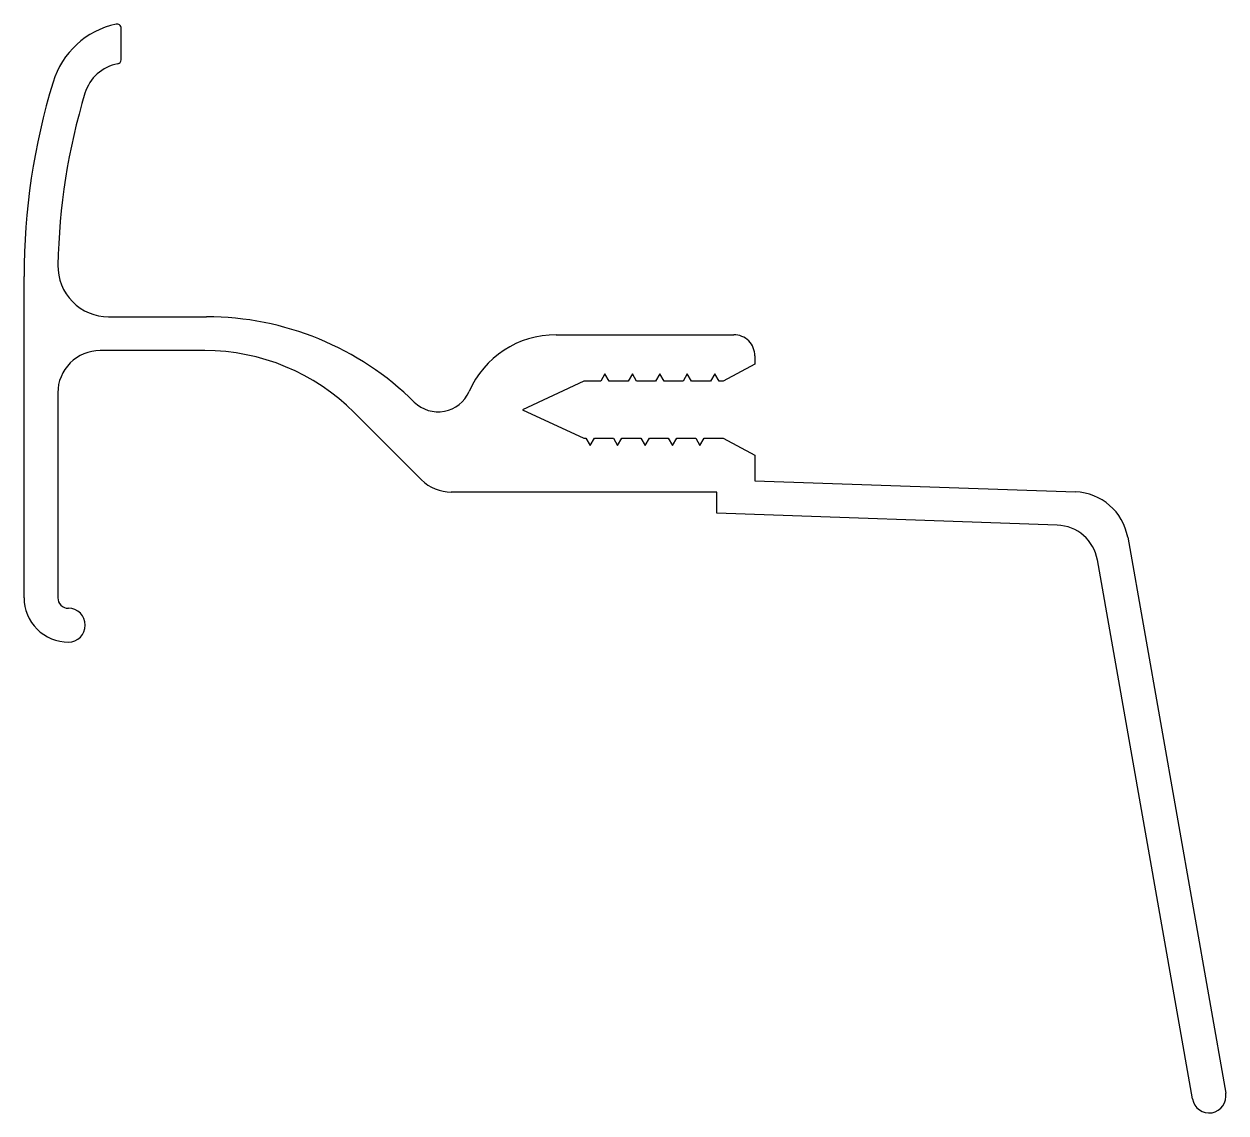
# Model space of a CAD drawing. Extents: x 537 to 593.9, y 505.9 to 557.4.
import ezdxf

# ---------------------------------------------------------------- set-up
doc = ezdxf.new("R2010")
doc.units = 0
doc.layers.get('0').update_dxf_attribs({"linetype": 'CONTINUOUS'})

msp = doc.modelspace()

# ---------------------------------------------------------------- linework, layer by layer
for p, q in [((541.589, 555.73), (541.589, 557.217)), ((536.989, 530.257), (536.989, 545.457)), ((540.993, 543.557), (545.627, 543.557)), ((562.175, 542.707), (570.588, 542.707)), ((545.547, 541.957), (540.589, 541.957)), ((571.589, 541.707), (571.589, 541.307)), ((571.589, 541.307), (570.089, 540.507)), ((564.489, 540.857), (564.287, 540.507)), ((564.691, 540.507), (564.489, 540.857)), ((565.789, 540.857), (565.587, 540.507)), ((565.991, 540.507), (565.789, 540.857)), ((567.089, 540.857), (566.887, 540.507)), ((567.291, 540.507), (567.089, 540.857)), ((568.389, 540.857), (568.187, 540.507)), ((568.591, 540.507), (568.389, 540.857)), ((569.689, 540.857), (569.487, 540.507)), ((569.891, 540.507), (569.689, 540.857)), ((563.484, 540.507), (560.589, 539.157)), ((564.287, 540.507), (563.484, 540.507)), ((565.587, 540.507), (564.691, 540.507)), ((566.887, 540.507), (565.991, 540.507)), ((568.187, 540.507), (567.291, 540.507)), ((569.487, 540.507), (568.591, 540.507)), ((570.089, 540.507), (569.891, 540.507)), ((538.589, 539.957), (538.589, 530.257)), ((555.803, 535.843), (552.618, 539.028)), ((560.589, 539.157), (563.484, 537.807)), ((563.484, 537.807), (563.587, 537.807)), ((563.587, 537.807), (563.789, 537.457)), ((563.789, 537.457), (563.991, 537.807)), ((563.991, 537.807), (564.887, 537.807)), ((564.887, 537.807), (565.089, 537.457)), ((565.089, 537.457), (565.291, 537.807)), ((565.291, 537.807), (566.187, 537.807)), ((566.187, 537.807), (566.389, 537.457)), ((566.389, 537.457), (566.591, 537.807)), ((566.591, 537.807), (567.487, 537.807)), ((567.487, 537.807), (567.689, 537.457)), ((567.689, 537.457), (567.891, 537.807)), ((567.891, 537.807), (568.787, 537.807)), ((568.787, 537.807), (568.989, 537.457)), ((568.989, 537.457), (569.191, 537.807)), ((569.191, 537.807), (570.089, 537.807)), ((570.089, 537.807), (571.589, 537.007)), ((571.589, 537.007), (571.589, 535.795)), ((571.589, 535.795), (586.767, 535.265)), ((569.79, 535.257), (557.217, 535.257)), ((569.79, 534.257), (569.79, 535.257)), ((585.902, 533.694), (569.79, 534.257)), ((589.237, 533.118), (593.877, 506.803)), ((592.301, 506.525), (587.802, 532.043))]:
    msp.add_line(p, q)
for centre, radius, start, end in [((542.188, 553.502), 4, 102.1359, 163.0541), ((541.389, 557.217), 0.2, 359.9881, 102.1372), ((541.789, 553.566), 2, 100.4818, 163.1646), ((541.389, 555.73), 0.2, 280.4818, 0), ((568.589, 545.457), 31.6, 163.0536, 180), ((568.589, 545.457), 30, 163.1647, 178.9618), ((540.993, 545.957), 2.4, 178.9618, 270.0001), ((545.627, 529.557), 14, 45.3602, 89.9999), ((562.175, 538.207), 4.5, 90.0005, 156.3251), ((570.588, 541.707), 1, 359.9958, 90), ((540.589, 539.957), 2, 90, 180.0005), ((545.547, 531.957), 10, 44.9996, 89.9998), ((556.589, 540.657), 1.6, 225.3604, 336.3237), ((557.217, 537.257), 2, 225.0046, 270.0032), ((586.676, 532.667), 2.6, 9.9991, 88.0001), ((585.832, 531.695), 2, 10.0034, 88.0005), ((539.089, 530.257), 2.1, 180.0015, 270.0111), ((539.089, 530.257), 0.5, 180, 270.011), ((539.089, 528.957), 0.8, 270.0111, 90.0111), ((593.089, 506.664), 0.8, 190, 10)]:
    msp.add_arc(centre, radius, start, end)

doc.saveas('drawing.dxf')
